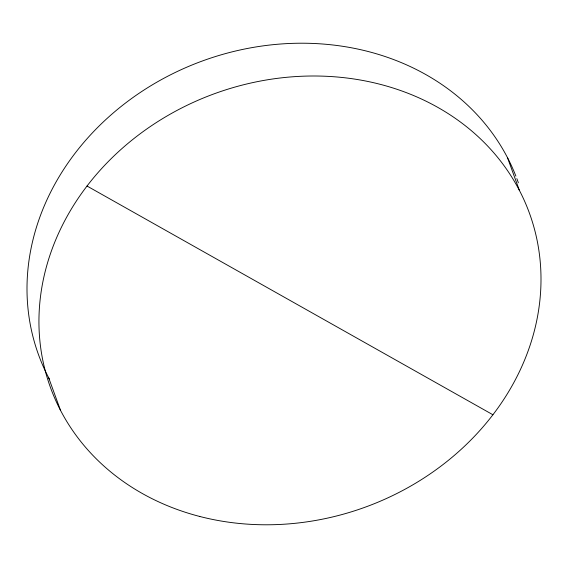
<?xml version="1.0" encoding="UTF-8"?>
<svg xmlns="http://www.w3.org/2000/svg" width="568" height="568" viewBox="0 0 568 568"><rect width="100%" height="100%" fill="white"/><g stroke="black" fill="none" stroke-linecap="round" stroke-linejoin="round"><path stroke-width="0.85" d="M87.018 186.027L492.917 414.761M507.465 157.599L519.393 190.379M48.607 377.621L60.535 410.401M49.409 379.154A254.854 220.043 -20 0 1 185.942 67.556A254.854 220.043 -20 0 1 515.886 176.115M516.845 178.615A254.854 220.043 -20 0 1 518.364 182.804M199.78 516.475A254.854 220.043 -20 0 0 537.946 244.744A254.854 220.043 -20 0 0 132.174 139.955A254.854 220.043 -20 0 0 199.78 516.475"/></g></svg>
